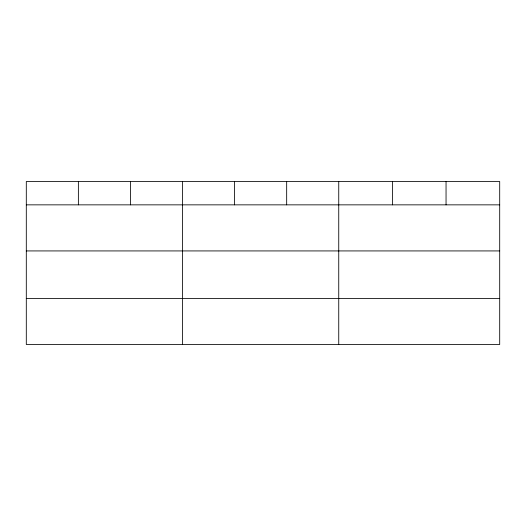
<?xml version="1.0" encoding="UTF-8"?>
<svg xmlns="http://www.w3.org/2000/svg" width="526" height="526" viewBox="0 0 526 526"><rect width="100%" height="100%" fill="white"/><g stroke="black" fill="none" stroke-linecap="round" stroke-linejoin="round"><path stroke-width="0.79" d="M499.7 250.928L499.7 181.516L26.3 181.516L26.3 344.484L499.7 344.484L499.7 250.928L26.3 250.928M26.3 204.851L499.7 204.851M26.3 298.4L499.7 298.4M446.048 181.516L446.048 204.851M392.396 181.516L392.396 204.851M338.744 181.516L338.744 344.484M286.67 181.516L286.67 204.851M234.596 181.516L234.596 204.851M182.522 181.516L182.522 344.484M130.448 181.516L130.448 204.851M78.374 181.516L78.374 204.851"/></g></svg>
